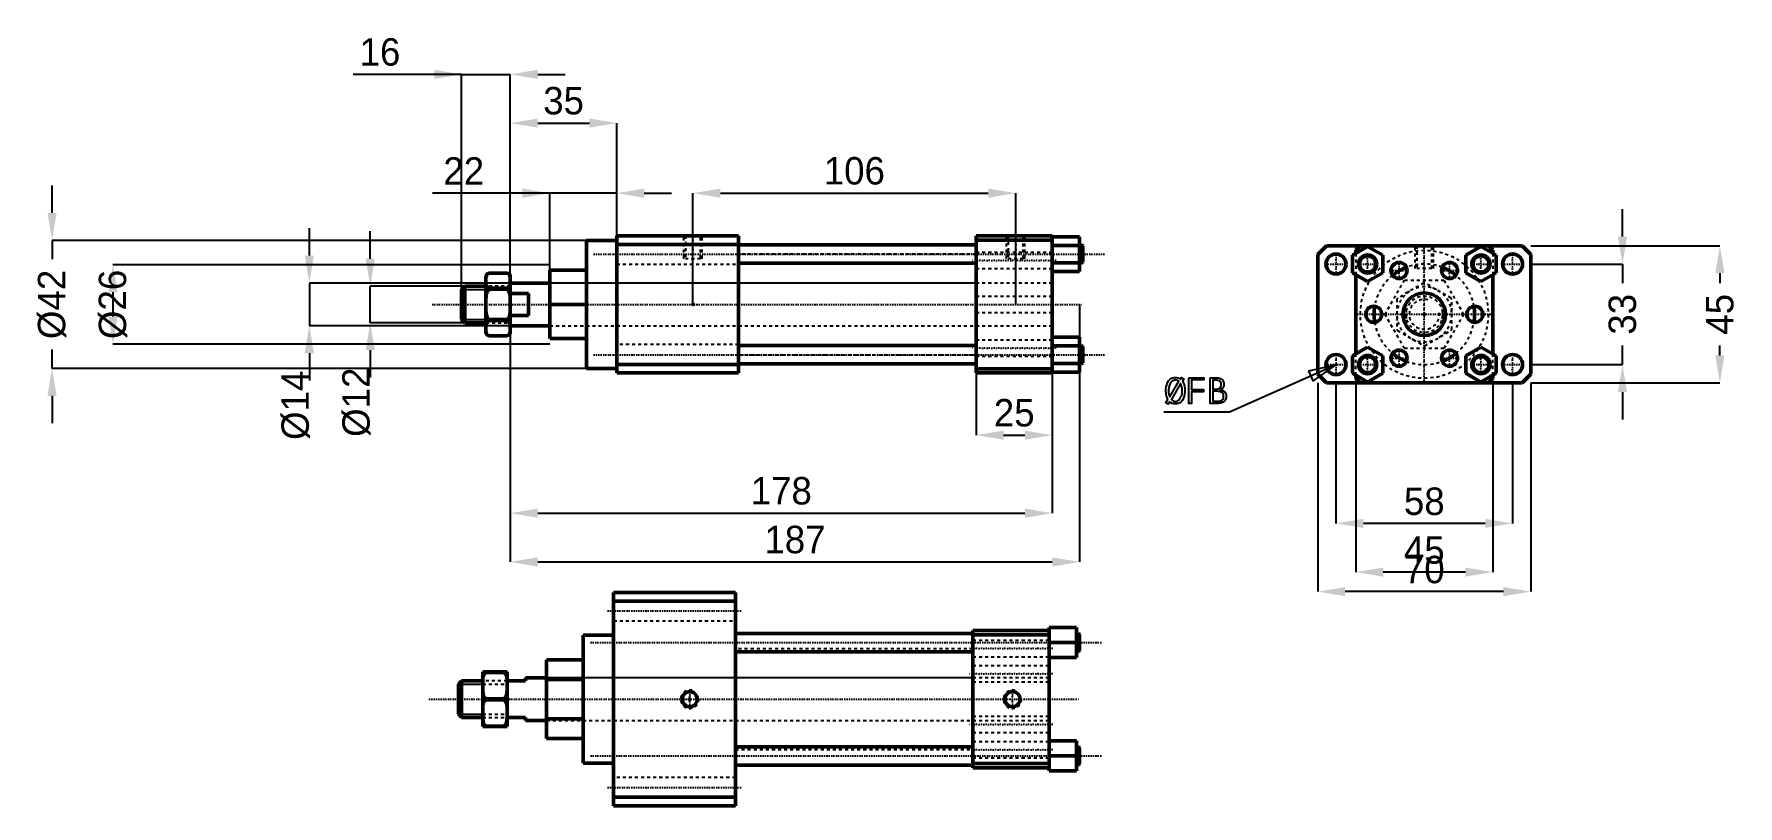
# Model space of a CAD drawing. Header units: millimetres. Extents: x -169 to 390, y -165 to 89.
import ezdxf

# ---------------------------------------------------------------- set-up
doc = ezdxf.new("R2010")
doc.units = ezdxf.units.MM
doc.linetypes.add('Center', pattern=[1.5, 0.45, -0.5, 0.05, -0.5])
doc.linetypes.add('Dashed', pattern=[2, 1, -1])
for name, color, linetype, lineweight in [('2d ConnectionPoints', 7, 'Continuous', 50), ('AM_0', 7, 'Continuous', 50), ('AM_4', 3, 'Continuous', 25), ('AM_5', 3, 'Continuous', 25), ('AM_7', 7, 'Center', 25), ('AM_9', 6, 'Dashed', 25)]:
    doc.layers.add(name, color=color, linetype=linetype, lineweight=lineweight)
doc.dimstyles.new('ISO-25', dxfattribs={"dimtxt": 2.5, "dimasz": 2.5, "dimexe": 1.25, "dimexo": 0.625, "dimtad": 1, "dimtxsty": 'Standard', "dimcen": 2.5, "dimadec": 0, "dimazin": 0, "dimtfac": 1, "dimtmove": 0, "dimatfit": 3, "dimfxl": 0, "dimarcsym": 0})

# ---------------------------------------------------------------- blocks, each defined once
blk = doc.blocks.new('1_SEG160AME5C32RCM12125_0_in_SEG160_A_ME5_C_32_50_RC_0')
at = {"layer": 'AM_0'}
for p, q in [((-21, -9.01), (-21, 9.01)), ((-14.28, 10.29), (-19.72, 10.29)), ((-14.28, 10.29), (-19.72, 10.29)), ((-13, -9.01), (-13, 9.01)), ((-19.72, 5.3), (-14.28, 5.3)), ((-14.28, 4.99), (-19.72, 4.99)), ((-19.72, -4.99), (-14.28, -4.99)), ((-14.28, -5.3), (-19.72, -5.3)), ((-19.72, -10.29), (-14.28, -10.29)), ((-19.72, -10.29), (-14.28, -10.29))]:
    blk.add_line(p, q, dxfattribs=at)
for points in [[(-21, 8.03), (-20.99, 8.69), (-20.93, 9.22), (-20.84, 9.51), (-20.68, 9.8), (-20.5, 10), (-20.38, 10.09), (-20.23, 10.18), (-20.02, 10.25), (-19.77, 10.29), (-19.72, 10.29)], [(-19.72, 5.3), (-19.94, 5.32), (-20.13, 5.37), (-20.27, 5.43), (-20.39, 5.5), (-20.56, 5.64), (-20.69, 5.79), (-20.81, 6.02), (-20.9, 6.25), (-20.98, 6.72), (-21, 7.14), (-21, 7.56)], [(-14.28, 10.29), (-14.06, 10.27), (-13.87, 10.22), (-13.73, 10.16), (-13.61, 10.09), (-13.44, 9.95), (-13.31, 9.8), (-13.19, 9.57), (-13.1, 9.34), (-13.02, 8.87), (-13, 8.45), (-13, 8.03)], [(-13, 7.56), (-13.01, 6.9), (-13.07, 6.37), (-13.16, 6.07), (-13.32, 5.79), (-13.5, 5.59), (-13.62, 5.49), (-13.77, 5.41), (-13.98, 5.34), (-14.23, 5.3), (-14.28, 5.3)], [(-21, 0.47), (-20.99, 1.52), (-20.95, 2.56), (-20.88, 3.2), (-20.74, 3.83), (-20.54, 4.34), (-20.4, 4.58), (-20.21, 4.79), (-20, 4.93), (-19.75, 4.99), (-19.72, 4.99)], [(-14.28, 4.99), (-14.12, 4.97), (-13.92, 4.89), (-13.67, 4.67), (-13.51, 4.44), (-13.38, 4.18), (-13.26, 3.84), (-13.17, 3.5), (-13.07, 2.77), (-13.01, 1.62), (-13, 0.47)], [(-19.72, -4.99), (-19.88, -4.97), (-20.08, -4.89), (-20.33, -4.67), (-20.49, -4.44), (-20.62, -4.18), (-20.74, -3.84), (-20.83, -3.5), (-20.93, -2.77), (-20.99, -1.62), (-21, -0.47)], [(-21, -7.56), (-20.99, -6.9), (-20.93, -6.37), (-20.84, -6.07), (-20.68, -5.79), (-20.5, -5.59), (-20.38, -5.49), (-20.23, -5.41), (-20.02, -5.34), (-19.77, -5.3), (-19.72, -5.3)], [(-13, -0.47), (-13.01, -1.52), (-13.05, -2.56), (-13.12, -3.2), (-13.26, -3.83), (-13.46, -4.34), (-13.6, -4.58), (-13.79, -4.79), (-14, -4.93), (-14.25, -4.99), (-14.28, -4.99)], [(-14.28, -5.3), (-14.06, -5.32), (-13.87, -5.37), (-13.73, -5.43), (-13.61, -5.5), (-13.44, -5.64), (-13.31, -5.79), (-13.19, -6.02), (-13.1, -6.25), (-13.02, -6.72), (-13, -7.14), (-13, -7.56)], [(-19.72, -10.29), (-19.94, -10.27), (-20.13, -10.22), (-20.27, -10.16), (-20.39, -10.09), (-20.56, -9.95), (-20.69, -9.8), (-20.81, -9.57), (-20.9, -9.34), (-20.98, -8.87), (-21, -8.45), (-21, -8.03)], [(-13, -8.03), (-13.01, -8.69), (-13.07, -9.22), (-13.16, -9.51), (-13.32, -9.8), (-13.5, -10), (-13.62, -10.09), (-13.77, -10.18), (-13.98, -10.25), (-14.23, -10.29), (-14.28, -10.29)]]:
    blk.add_lwpolyline(points, dxfattribs=at)
for centre, start, end in [((-19.72, 9.01), 126.1503, 180), ((-19.72, 9.01), 90, 94.5356), ((-14.28, 9.01), 78.4181, 90), ((-14.28, 9.01), 360, 61.4551), ((-19.72, -9.01), 180, 241.4551), ((-19.72, -9.01), 258.4181, 270), ((-14.28, -9.01), 270, 274.5356), ((-14.28, -9.01), 306.1503, 0)]:
    blk.add_arc(centre, 1.28, start, end, dxfattribs=at)
at = {"layer": 'AM_4'}
for p, q in [((-19.72, 10.29), (-19.72, 10.29)), ((-14.28, 10.29), (-14.28, 10.29)), ((-19.72, 4.99), (-19.72, 5.3)), ((-14.28, 4.99), (-14.28, 5.3)), ((-19.72, -5.3), (-19.72, -4.99)), ((-14.28, -5.3), (-14.28, -4.99)), ((-19.72, -10.29), (-19.72, -10.29)), ((-14.28, -10.29), (-14.28, -10.29))]:
    blk.add_line(p, q, dxfattribs=at)
at = {"layer": 'AM_9'}
for p, q in [((-13, 6), (-21, 6)), ((-21, -6), (-13, -6))]:
    blk.add_line(p, q, dxfattribs=at)
blk = doc.blocks.new('2_SEG160AME5C3250RC1M12125_0_in_SEG160_A_ME5_C_32_50_RC_0')
at = {"layer": 'AM_0'}
for p, q in [((-27.93, 6), (-29, 4.93)), ((-21, 6), (-27.93, 6)), ((-27.93, 6), (-27.93, -6)), ((0, 7), (-13, 7)), ((-29, 4.93), (-29, -4.93)), ((-7, 3.61), (-13, 3.61)), ((-7, 3.61), (-7, -3.61)), ((-29, -4.93), (-27.93, -6)), ((-7, -3.61), (-13, -3.61)), ((-27.93, -6), (-21, -6)), ((-13, -7), (0, -7))]:
    blk.add_line(p, q, dxfattribs=at)
at = {"layer": 'AM_5', "linetype": 'Dashed'}
for p, q in [((-13, 6), (-13, 4.93)), ((-21, 4.93), (-13, 4.93)), ((-21, -4.93), (-13, -4.93)), ((-13, -6), (-13, -4.93))]:
    blk.add_line(p, q, dxfattribs=at)
at = {"layer": 'AM_5'}
for p, q in [((-29, 4.93), (-21, 4.93)), ((-29, -4.93), (-21, -4.93))]:
    blk.add_line(p, q, dxfattribs=at)
at = {"layer": 'AM_7'}
blk.add_line((-38.7, 0), (174.7, 0), dxfattribs=at)
at = {"layer": 'AM_9'}
for p, q in [((-13, 6), (-21, 6)), ((165, 7), (0, 7)), ((-21, -6), (-13, -6)), ((0, -7), (165, -7))]:
    blk.add_line(p, q, dxfattribs=at)
blk = doc.blocks.new('3_SEG160AME5C3250RC2M12125_0_in_SEG160_A_ME5_C_32_50_RC_0')
at = {"layer": 'AM_0'}
for p, q in [((22, 22.5), (22, -22.5)), ((62, 22.5), (22, 22.5)), ((62, 22.5), (62, -22.5)), ((140, 22.5), (165, 22.5)), ((140, 22.5), (140, -22.5)), ((165, 22.5), (165, -22.5)), ((22, 21), (12, 21)), ((12, 21), (12, -21)), ((62, 19.67), (22, 19.67)), ((140, 19.5), (62, 19.5)), ((140, 21.09), (165, 21.09)), ((165, 22.22), (174, 22.22)), ((165, 19.36), (174, 19.36)), ((174, 22.22), (174, 10.78)), ((174.65, 19.5), (174, 19.5)), ((175, 19.15), (174.65, 19.5)), ((174.65, 19.5), (174.65, 13.5)), ((175, 19.15), (175, 13.85)), ((0, -11.21), (0, 11.21)), ((12, 11.21), (0, 11.21)), ((62, 13.5), (140, 13.5)), ((165, 13.64), (174, 13.64)), ((174, 13.5), (174.65, 13.5)), ((174.65, 13.5), (175, 13.85)), ((165, 10.78), (174, 10.78)), ((12, 0), (0, 0)), ((165, -10.78), (174, -10.78)), ((174, -10.78), (174, -22.22)), ((12, -11.21), (0, -11.21)), ((140, -13.5), (62, -13.5)), ((165, -13.64), (174, -13.64)), ((174.65, -13.5), (174, -13.5)), ((175, -13.85), (174.65, -13.5)), ((174.65, -13.5), (174.65, -19.5)), ((175, -13.85), (175, -19.15)), ((12, -21), (22, -21)), ((62, -19.67), (22, -19.67)), ((62, -19.5), (140, -19.5)), ((140, -21.09), (165, -21.09)), ((165, -19.36), (174, -19.36)), ((165, -22.22), (174, -22.22)), ((174, -19.5), (174.65, -19.5)), ((174.65, -19.5), (175, -19.15)), ((62, -22.5), (22, -22.5)), ((140, -22.5), (165, -22.5))]:
    blk.add_line(p, q, dxfattribs=at)
at = {"layer": 'AM_5', "linetype": 'Dashed'}
for p, q in [((44, 15), (44, 22.5)), ((44.54, 22.5), (44, 22.5)), ((49.46, 22.5), (50, 22.5)), ((50, 15), (50, 22.5)), ((150, 15), (150, 22.5)), ((150.54, 22.5), (150, 22.5)), ((155.46, 22.5), (156, 22.5)), ((156, 15), (156, 22.5))]:
    blk.add_line(p, q, dxfattribs=at)
at = {"layer": 'AM_7'}
for p, q in [((47, 22.88), (47, 14.62)), ((153, 22.88), (153, 14.62)), ((14.35, 16.5), (182.65, 16.5)), ((166.25, 14.38), (138.75, 14.38)), ((14.35, -16.5), (182.65, -16.5)), ((166.25, -14.38), (138.75, -14.38))]:
    blk.add_line(p, q, dxfattribs=at)
at = {"layer": 'AM_9'}
for p, q in [((44.54, 22.5), (44.54, 15)), ((49.46, 15), (49.46, 22.5)), ((150.54, 22.5), (150.54, 15)), ((155.46, 15), (155.46, 22.5)), ((62, 19.8), (22, 19.8)), ((165, 17.02), (140, 17.02)), ((22, 13.2), (62, 13.2)), ((49.46, 15), (44.54, 15)), ((140, 16.5), (62, 16.5)), ((140, 11.74), (165, 11.74)), ((155.46, 15), (150.54, 15)), ((140, 7), (0, 7)), ((165, 2.64), (140, 2.64)), ((140, -2.64), (165, -2.64)), ((0, -7), (140, -7)), ((62, -13.2), (22, -13.2)), ((62, -16.5), (140, -16.5)), ((165, -11.74), (140, -11.74)), ((22, -19.8), (62, -19.8)), ((140, -17.02), (165, -17.02))]:
    blk.add_line(p, q, dxfattribs=at)
blk = doc.blocks.new('*D4')
at = {"layer": 'AM_5', "color": 0, "lineweight": -2}
for p, q in [((-59, 15), (-59, 24)), ((-27.9265, 6), (-59, 6)), ((-59, -6), (-59, 6)), ((-27.9265, -6), (-59, -6)), ((-59, -15), (-59, -24))]:
    blk.add_line(p, q, dxfattribs=at)
at = {"layer": 'AM_5', "color": 0}
for points in [[(-60.5, 15), (-57.5, 15), (-59, 6)], [(-57.5, -15), (-60.5, -15), (-59, -6)]]:
    blk.add_solid(points, dxfattribs=at)
at = {"layer": 'Defpoints', "color": 0}
for p in [(-59, 6), (-27.9265, 6), (-27.9265, -6)]:
    blk.add_point(p, dxfattribs=at)
at = {"layer": 'AM_5', "color": 0, "insert": (-63.5, -32.1), "char_height": 9, "attachment_point": 5, "rotation": 90}
blk.add_mtext('Ø12', dxfattribs=at)
blk = doc.blocks.new('*D5')
at = {"layer": 'AM_5', "color": 0, "lineweight": -2}
for p, q in [((-79, 16), (-79, 25)), ((-13, 7), (-79, 7)), ((-79, 7), (-79, -7)), ((-13, -7), (-79, -7)), ((-79, -16), (-79, -25))]:
    blk.add_line(p, q, dxfattribs=at)
at = {"layer": 'AM_5', "color": 0}
for points in [[(-80.5, 16), (-77.5, 16), (-79, 7)], [(-77.5, -16), (-80.5, -16), (-79, -7)]]:
    blk.add_solid(points, dxfattribs=at)
at = {"layer": 'Defpoints', "color": 0}
for p in [(-13, 7), (-79, -7), (-13, -7)]:
    blk.add_point(p, dxfattribs=at)
at = {"layer": 'AM_5', "color": 0, "insert": (-83.5, -33.1), "char_height": 9, "attachment_point": 5, "rotation": 90}
blk.add_mtext('Ø14', dxfattribs=at)
blk = doc.blocks.new('*D6')
at = {"layer": 'AM_5', "color": 0, "lineweight": -2}
for p, q in [((-13, 7), (-13, 59.5)), ((-4, 59.5), (13, 59.5)), ((22, 0), (22, 59.5))]:
    blk.add_line(p, q, dxfattribs=at)
at = {"layer": 'AM_5', "color": 0}
for points in [[(-4, 61), (-4, 58), (-13, 59.5)], [(13, 58), (13, 61), (22, 59.5)]]:
    blk.add_solid(points, dxfattribs=at)
at = {"layer": 'Defpoints', "color": 0}
for p in [(22, 59.5), (-13, 7), (22, 0)]:
    blk.add_point(p, dxfattribs=at)
at = {"layer": 'AM_5', "color": 0, "insert": (4.5, 66.79), "char_height": 9, "attachment_point": 5}
blk.add_mtext('35', dxfattribs=at)
blk = doc.blocks.new('*D7')
at = {"layer": 'AM_5', "color": 0, "lineweight": -2}
for p, q in [((0, 13), (-143.5, 13)), ((-143.5, 4), (-143.5, -4)), ((0, -13), (-143.5, -13))]:
    blk.add_line(p, q, dxfattribs=at)
at = {"layer": 'AM_5', "color": 0}
for points in [[(-142, 4), (-145, 4), (-143.5, 13)], [(-145, -4), (-142, -4), (-143.5, -13)]]:
    blk.add_solid(points, dxfattribs=at)
at = {"layer": 'Defpoints', "color": 0}
for p in [(0, 13), (-143.5, -13), (0, -13)]:
    blk.add_point(p, dxfattribs=at)
at = {"layer": 'AM_5', "color": 0, "insert": (-143.5, 0), "char_height": 9, "attachment_point": 5, "rotation": 90}
blk.add_mtext('Ø26', dxfattribs=at)
blk = doc.blocks.new('*D8')
at = {"layer": 'AM_5', "color": 0, "lineweight": -2}
for p, q in [((-163.5, 30), (-163.5, 39)), ((22, 21), (-163.5, 21)), ((-163.5, 21), (-163.5, 14.8)), ((-163.5, -21), (-163.5, -14.8)), ((22, -21), (-163.5, -21)), ((-163.5, -30), (-163.5, -39))]:
    blk.add_line(p, q, dxfattribs=at)
at = {"layer": 'AM_5', "color": 0}
for points in [[(-165, 30), (-162, 30), (-163.5, 21)], [(-162, -30), (-165, -30), (-163.5, -21)]]:
    blk.add_solid(points, dxfattribs=at)
at = {"layer": 'Defpoints', "color": 0}
for p in [(22, 21), (-163.5, -21), (22, -21)]:
    blk.add_point(p, dxfattribs=at)
at = {"layer": 'AM_5', "color": 0, "insert": (-163.5, 0), "char_height": 9, "attachment_point": 5, "rotation": 90}
blk.add_mtext('Ø42', dxfattribs=at)
blk = doc.blocks.new('*D9')
at = {"layer": 'AM_5', "color": 0, "lineweight": -2}
for p, q in [((-29, 75.5), (-64.58, 75.5)), ((-38, 75.5), (-47, 75.5)), ((-29, 0), (-29, 75.5)), ((-29, 75.5), (-13, 75.5)), ((-13, 7), (-13, 75.5)), ((-4, 75.5), (5, 75.5))]:
    blk.add_line(p, q, dxfattribs=at)
at = {"layer": 'AM_5', "color": 0}
for points in [[(-38, 74), (-38, 77), (-29, 75.5)], [(-4, 77), (-4, 74), (-13, 75.5)]]:
    blk.add_solid(points, dxfattribs=at)
at = {"layer": 'Defpoints', "color": 0}
for p in [(-13, 75.5), (-13, 7), (-29, 0)]:
    blk.add_point(p, dxfattribs=at)
at = {"layer": 'AM_5', "color": 0, "insert": (-55.79, 82.79), "char_height": 9, "attachment_point": 5}
blk.add_mtext('16', dxfattribs=at)
blk = doc.blocks.new('*D10')
at = {"layer": 'AM_5', "color": 0, "lineweight": -2}
for p, q in [((0, 36.5), (-38.6, 36.5)), ((-9, 36.5), (-18, 36.5)), ((0, 0), (0, 36.5)), ((22, 36.5), (0, 36.5)), ((22, 0), (22, 36.5)), ((31, 36.5), (40, 36.5))]:
    blk.add_line(p, q, dxfattribs=at)
at = {"layer": 'AM_5', "color": 0}
for points in [[(-9, 35), (-9, 38), (0, 36.5)], [(31, 38), (31, 35), (22, 36.5)]]:
    blk.add_solid(points, dxfattribs=at)
at = {"layer": 'Defpoints', "color": 0}
for p in [(0, 36.5), (0, 0), (22, 0)]:
    blk.add_point(p, dxfattribs=at)
at = {"layer": 'AM_5', "color": 0, "insert": (-28.3, 43.79), "char_height": 9, "attachment_point": 5}
blk.add_mtext('22', dxfattribs=at)
blk = doc.blocks.new('*D11')
at = {"layer": 'AM_5', "color": 0, "lineweight": -2}
for p, q in [((47, 0), (47, 36.5)), ((56, 36.5), (144, 36.5)), ((153, 0), (153, 36.5))]:
    blk.add_line(p, q, dxfattribs=at)
at = {"layer": 'AM_5', "color": 0}
for points in [[(56, 38), (56, 35), (47, 36.5)], [(144, 35), (144, 38), (153, 36.5)]]:
    blk.add_solid(points, dxfattribs=at)
at = {"layer": 'Defpoints', "color": 0}
for p in [(153, 36.5), (47, 0), (153, 0)]:
    blk.add_point(p, dxfattribs=at)
at = {"layer": 'AM_5', "color": 0, "insert": (100, 43.79), "char_height": 9, "attachment_point": 5}
blk.add_mtext('106', dxfattribs=at)
blk = doc.blocks.new('*D12')
at = {"layer": 'AM_5', "color": 0, "lineweight": -2}
for p, q in [((-13, 7), (-13, -68.5)), ((165, 0), (165, -68.5)), ((-4, -68.5), (156, -68.5))]:
    blk.add_line(p, q, dxfattribs=at)
at = {"layer": 'AM_5', "color": 0}
for points in [[(-4, -67), (-4, -70), (-13, -68.5)], [(156, -70), (156, -67), (165, -68.5)]]:
    blk.add_solid(points, dxfattribs=at)
at = {"layer": 'Defpoints', "color": 0}
for p in [(-13, 7), (165, 0), (165, -68.5)]:
    blk.add_point(p, dxfattribs=at)
at = {"layer": 'AM_5', "color": 0, "insert": (76, -61.21), "char_height": 9, "attachment_point": 5}
blk.add_mtext('178', dxfattribs=at)
blk = doc.blocks.new('*D13')
at = {"layer": 'AM_5', "color": 0, "lineweight": -2}
for p, q in [((-13, 7), (-13, -84.5)), ((174, 0), (174, -84.5)), ((-4, -84.5), (165, -84.5))]:
    blk.add_line(p, q, dxfattribs=at)
at = {"layer": 'AM_5', "color": 0}
for points in [[(-4, -83), (-4, -86), (-13, -84.5)], [(165, -86), (165, -83), (174, -84.5)]]:
    blk.add_solid(points, dxfattribs=at)
at = {"layer": 'Defpoints', "color": 0}
for p in [(-13, 7), (174, 0), (174, -84.5)]:
    blk.add_point(p, dxfattribs=at)
at = {"layer": 'AM_5', "color": 0, "insert": (80.5, -77.21), "char_height": 9, "attachment_point": 5}
blk.add_mtext('187', dxfattribs=at)
blk = doc.blocks.new('*D14')
at = {"layer": 'AM_5', "color": 0, "lineweight": -2}
for p, q in [((140, 0), (140, -42.9)), ((165, 0), (165, -42.9)), ((149, -42.9), (156, -42.9))]:
    blk.add_line(p, q, dxfattribs=at)
at = {"layer": 'AM_5', "color": 0}
for points in [[(149, -41.4), (149, -44.4), (140, -42.9)], [(156, -44.4), (156, -41.4), (165, -42.9)]]:
    blk.add_solid(points, dxfattribs=at)
at = {"layer": 'Defpoints', "color": 0}
for p in [(140, 0), (165, 0), (165, -42.9)]:
    blk.add_point(p, dxfattribs=at)
at = {"layer": 'AM_5', "color": 0, "insert": (152.5, -35.61), "char_height": 9, "attachment_point": 5}
blk.add_mtext('25', dxfattribs=at)
blk = doc.blocks.new('1_SEG160AME5C32RCM12125_0_in_SEG160_A_ME5_C_32_50_RC_4')
at = {"layer": 'AM_0'}
for p, q in [((-13, 9), (-21, 9)), ((-21, -9), (-21, 9)), ((-14.28, 8.82), (-19.72, 8.82)), ((-13, -9), (-13, 9)), ((-19.72, 0.18), (-14.28, 0.18)), ((-14.28, -0.18), (-19.72, -0.18)), ((-21, -9), (-13, -9)), ((-19.72, -8.82), (-14.28, -8.82))]:
    blk.add_line(p, q, dxfattribs=at)
for points in [[(-21, 4.91), (-20.99, 6.05), (-20.93, 6.97), (-20.84, 7.48), (-20.68, 7.98), (-20.5, 8.33), (-20.23, 8.63), (-20.02, 8.76), (-19.77, 8.82), (-19.72, 8.82)], [(-14.28, 8.82), (-14.06, 8.79), (-13.87, 8.7), (-13.61, 8.47), (-13.44, 8.23), (-13.31, 7.97), (-13.19, 7.58), (-13.1, 7.18), (-13.02, 6.36), (-13, 4.91)], [(-19.72, 0.18), (-19.94, 0.21), (-20.13, 0.3), (-20.39, 0.53), (-20.56, 0.77), (-20.69, 1.03), (-20.81, 1.42), (-20.9, 1.82), (-20.98, 2.64), (-21, 4.09)], [(-13, 4.09), (-13.01, 2.95), (-13.07, 2.03), (-13.16, 1.52), (-13.32, 1.02), (-13.5, 0.67), (-13.77, 0.37), (-13.98, 0.24), (-14.23, 0.18), (-14.28, 0.18)], [(-21, -4.09), (-20.99, -2.95), (-20.93, -2.03), (-20.84, -1.52), (-20.68, -1.02), (-20.5, -0.67), (-20.23, -0.37), (-20.02, -0.24), (-19.77, -0.18), (-19.72, -0.18)], [(-19.72, -8.82), (-19.94, -8.79), (-20.13, -8.7), (-20.39, -8.47), (-20.56, -8.23), (-20.69, -7.97), (-20.81, -7.58), (-20.9, -7.18), (-20.98, -6.36), (-21, -4.91)], [(-14.28, -0.18), (-14.06, -0.21), (-13.87, -0.3), (-13.61, -0.53), (-13.44, -0.77), (-13.31, -1.03), (-13.19, -1.42), (-13.1, -1.82), (-13.02, -2.64), (-13, -4.09)], [(-13, -4.91), (-13.01, -6.05), (-13.07, -6.97), (-13.16, -7.48), (-13.32, -7.98), (-13.5, -8.33), (-13.77, -8.63), (-13.98, -8.76), (-14.23, -8.82), (-14.28, -8.82)]]:
    blk.add_lwpolyline(points, dxfattribs=at)
at = {"layer": 'AM_4'}
for p, q in [((-19.72, 8.82), (-19.72, 9)), ((-14.28, 8.82), (-14.28, 9)), ((-19.72, -0.18), (-19.72, 0.18)), ((-14.28, -0.18), (-14.28, 0.18)), ((-19.72, -9), (-19.72, -8.82)), ((-14.28, -9), (-14.28, -8.82))]:
    blk.add_line(p, q, dxfattribs=at)
at = {"layer": 'AM_9'}
for p, q in [((-13, 6), (-21, 6)), ((-21, -6), (-13, -6))]:
    blk.add_line(p, q, dxfattribs=at)
blk = doc.blocks.new('2_SEG160AME5C3250RC1M12125_0_in_SEG160_A_ME5_C_32_50_RC_4')
at = {"layer": 'AM_0'}
for p, q in [((-27.9265, 6), (-29, 4.9265)), ((-21, 6), (-27.9265, 6)), ((-27.9265, 6), (-27.9265, -6)), ((-7, 6), (-13, 6)), ((0, 7), (-7, 7)), ((-7, 7), (-7, 6)), ((-29, 4.9265), (-29, -4.9265)), ((-29, -4.9265), (-27.9265, -6)), ((-27.9265, -6), (-21, -6)), ((-7, -6), (-13, -6)), ((-7, -6), (-7, -7)), ((-7, -7), (0, -7))]:
    blk.add_line(p, q, dxfattribs=at)
at = {"layer": 'AM_5', "linetype": 'Dashed'}
for p, q in [((-13, 6), (-13, 4.9265)), ((-21, 4.9265), (-13, 4.9265)), ((-21, -4.9265), (-13, -4.9265)), ((-13, -6), (-13, -4.9265))]:
    blk.add_line(p, q, dxfattribs=at)
at = {"layer": 'AM_5'}
for p, q in [((-29, 4.9265), (-21, 4.9265)), ((-29, -4.9265), (-21, -4.9265))]:
    blk.add_line(p, q, dxfattribs=at)
at = {"layer": 'AM_7'}
blk.add_line((-38.7, 0), (174.7, 0), dxfattribs=at)
at = {"layer": 'AM_9'}
for p, q in [((-13, 6), (-21, 6)), ((165, 7), (0, 7)), ((-21, -6), (-13, -6)), ((0, -7), (165, -7))]:
    blk.add_line(p, q, dxfattribs=at)
blk = doc.blocks.new('3_SEG160AME5C3250RC2M12125_0_in_SEG160_A_ME5_C_32_50_RC_4')
at = {"layer": 'AM_0'}
for p, q in [((62, 35), (22, 35)), ((22, 35), (22, -35)), ((62, 35), (62, -35)), ((62, 32.17), (22, 32.17)), ((140, 22.5), (165, 22.5)), ((140, 22.5), (140, -22.5)), ((165, 23.55), (165, -23.55)), ((165, 23.55), (174, 23.55)), ((174, 23.55), (174, 13.65)), ((12, 21), (12, -21)), ((22, 21), (12, 21)), ((140, 21.6), (62, 21.6)), ((140, 21.09), (165, 21.09)), ((165, 18.6), (174, 18.6)), ((174.65, 21.6), (174, 21.6)), ((175, 21.25), (174.65, 21.6)), ((174.65, 21.6), (174.65, 15.6)), ((175, 21.25), (175, 15.95)), ((12, 12.94), (0, 12.94)), ((0, -12.94), (0, 12.94)), ((62, 15.6), (140, 15.6)), ((165, 13.65), (174, 13.65)), ((174, 15.6), (174.65, 15.6)), ((174.65, 15.6), (175, 15.95)), ((12, 6.47), (0, 6.47)), ((12, -6.47), (0, -6.47)), ((12, -12.94), (0, -12.94)), ((140, -15.6), (62, -15.6)), ((165, -13.65), (174, -13.65)), ((174, -13.65), (174, -23.55)), ((174.65, -15.6), (174, -15.6)), ((174.65, -15.6), (174.65, -21.6)), ((175, -15.95), (174.65, -15.6)), ((175, -15.95), (175, -21.25)), ((12, -21), (22, -21)), ((62, -21.6), (140, -21.6)), ((140, -21.09), (165, -21.09)), ((165, -18.6), (174, -18.6)), ((174, -21.6), (174.65, -21.6)), ((174.65, -21.6), (175, -21.25)), ((140, -22.5), (165, -22.5)), ((165, -23.55), (174, -23.55)), ((62, -32.17), (22, -32.17)), ((62, -35), (22, -35))]:
    blk.add_line(p, q, dxfattribs=at)
for centre in [(47, 0), (153, 0)]:
    blk.add_circle(centre, 2.46, dxfattribs=at)
at = {"layer": 'AM_5', "linetype": 'Dashed'}
for centre in [(47, 0), (153, 0)]:
    blk.add_arc(centre, 3, 75, 15, dxfattribs=at)
at = {"layer": 'AM_7'}
for p, q in [((20, 29), (64, 29)), ((14.35, 18.6), (182.65, 18.6)), ((166.25, 16.6), (138.75, 16.6)), ((166.25, 8.3), (138.75, 8.3)), ((47, -2.58), (47, 2.58)), ((153, -2.58), (153, 2.58)), ((166.25, -8.3), (138.75, -8.3)), ((166.25, -16.6), (138.75, -16.6)), ((14.35, -18.6), (182.65, -18.6)), ((20, -29), (64, -29))]:
    blk.add_line(p, q, dxfattribs=at)
at = {"layer": 'AM_9'}
for p, q in [((62, 32.3), (22, 32.3)), ((22, 25.7), (62, 25.7)), ((165, 19.24), (140, 19.24)), ((140, 16.5), (62, 16.5)), ((140, 13.96), (165, 13.96)), ((140, 7), (0, 7)), ((165, 10.94), (140, 10.94)), ((140, 5.66), (165, 5.66)), ((0, -7), (140, -7)), ((165, -5.66), (140, -5.66)), ((140, -10.94), (165, -10.94)), ((62, -16.5), (140, -16.5)), ((165, -13.96), (140, -13.96)), ((140, -19.24), (165, -19.24)), ((62, -25.7), (22, -25.7)), ((22, -32.3), (62, -32.3))]:
    blk.add_line(p, q, dxfattribs=at)
blk = doc.blocks.new('1_SEG160AME5C32RCM12125_0_in_SEG160_A_ME5_C_32_50_RC_2')
at = {"layer": 'AM_9'}
for p, q in [((-0.18, 10.29), (-8.82, 5.3)), ((8.82, 5.3), (0.18, 10.29)), ((-9, 4.99), (-9, -4.99)), ((9, -4.99), (9, 4.99)), ((-8.82, -5.3), (-0.18, -10.29)), ((0.18, -10.29), (8.82, -5.3))]:
    blk.add_line(p, q, dxfattribs=at)
blk.add_circle((0, 0), 6, dxfattribs=at)
for radius, start, end in [(9.01, 122.9944, 177.0056), (9.01, 62.9944, 117.0056), (10.29, 89.0213, 90.9787), (9.01, 2.9944, 57.0056), (10.29, 149.0213, 150.9787), (10.29, 29.0213, 30.9787), (9.01, 182.9944, 237.0056), (10.29, 209.0213, 210.9787), (9.01, 302.9944, 357.0056), (10.29, 329.0213, 330.9787), (9.01, 242.9944, 297.0056), (10.29, 269.0213, 270.9787)]:
    blk.add_arc((0, 0), radius, start, end, dxfattribs=at)
blk = doc.blocks.new('2_SEG160AME5C3250RC1M12125_0_in_SEG160_A_ME5_C_32_50_RC_2')
at = {"layer": 'AM_0'}
blk.add_circle((0, 0), 7, dxfattribs=at)
at = {"layer": 'AM_5', "linetype": 'Dashed'}
blk.add_arc((0, 0), 4.93, 75, 15, dxfattribs=at)
at = {"layer": 'AM_9'}
for p, q in [((-6, 3.61), (-6, -3.61)), ((6, -3.61), (6, 3.61))]:
    blk.add_line(p, q, dxfattribs=at)
blk.add_circle((0, 0), 6, dxfattribs=at)
blk = doc.blocks.new('3_SEG160AME5C3250RC2M12125_0_in_SEG160_A_ME5_C_32_50_RC_2')
at = {"layer": 'AM_0'}
for p, q in [((-32.17, 22.5), (-35, 19.67)), ((32.17, 22.5), (-32.17, 22.5)), ((-21.09, 22.5), (-22.5, 21.09)), ((22.5, 21.09), (21.09, 22.5)), ((35, 19.67), (32.17, 22.5)), ((-35, 19.67), (-35, -19.67)), ((-18.6, 22.22), (-23.55, 19.36)), ((-23.55, 19.36), (-23.55, 13.64)), ((-22.5, 21.09), (-22.5, 19.96)), ((-13.65, 19.36), (-18.6, 22.22)), ((-13.65, 13.64), (-13.65, 19.36)), ((18.6, 22.22), (13.65, 19.36)), ((13.65, 19.36), (13.65, 13.64)), ((23.55, 19.36), (18.6, 22.22)), ((22.5, 21.09), (22.5, 19.96)), ((23.55, 13.64), (23.55, 19.36)), ((35, -19.67), (35, 19.67)), ((-23.55, 13.64), (-18.6, 10.78)), ((-22.5, 13.04), (-22.5, -13.04)), ((-18.6, 10.78), (-13.65, 13.64)), ((13.65, 13.64), (18.6, 10.78)), ((18.6, 10.78), (23.55, 13.64)), ((22.5, -13.04), (22.5, 13.04)), ((-18.6, -10.78), (-23.55, -13.64)), ((-13.65, -13.64), (-18.6, -10.78)), ((18.6, -10.78), (13.65, -13.64)), ((23.55, -13.64), (18.6, -10.78)), ((-23.55, -13.64), (-23.55, -19.36)), ((-13.65, -19.36), (-13.65, -13.64)), ((13.65, -13.64), (13.65, -19.36)), ((23.55, -19.36), (23.55, -13.64)), ((-35, -19.67), (-32.17, -22.5)), ((-23.55, -19.36), (-18.6, -22.22)), ((-22.5, -21.09), (-22.5, -19.96)), ((-22.5, -21.09), (-21.09, -22.5)), ((-18.6, -22.22), (-13.65, -19.36)), ((13.65, -19.36), (18.6, -22.22)), ((18.6, -22.22), (23.55, -19.36)), ((21.09, -22.5), (22.5, -21.09)), ((22.5, -21.09), (22.5, -19.96)), ((32.17, -22.5), (35, -19.67)), ((-32.17, -22.5), (32.17, -22.5))]:
    blk.add_line(p, q, dxfattribs=at)
for centre, radius in [((-29, 16.5), 3.3), ((-18.6, 16.5), 3), ((-18.6, 16.5), 2.65), ((-8.3, 14.38), 2.64), ((8.3, 14.38), 2.64), ((18.6, 16.5), 3), ((18.6, 16.5), 2.65), ((29, 16.5), 3.3), ((-16.6, 0), 2.64), ((16.6, 0), 2.64), ((-29, -16.5), 3.3), ((-18.6, -16.5), 3), ((-18.6, -16.5), 2.65), ((-8.3, -14.38), 2.64), ((8.3, -14.38), 2.64), ((18.6, -16.5), 3), ((18.6, -16.5), 2.65), ((29, -16.5), 3.3)]:
    blk.add_circle(centre, radius, dxfattribs=at)
for start, end in [(110.8572, 129.1428), (50.8572, 69.1428), (170.8572, 189.1428), (350.8572, 9.1428), (230.8572, 249.1428), (290.8572, 309.1428)]:
    blk.add_arc((0, 0), 16.5, start, end, dxfattribs=at)
at = {"layer": 'AM_5', "linetype": 'Dashed'}
for p, q in [((-3, 15), (-3, 22.5)), ((-2.46, 22.5), (-3, 22.5)), ((2.46, 22.5), (3, 22.5)), ((3, 15), (3, 22.5))]:
    blk.add_line(p, q, dxfattribs=at)
at = {"layer": 'AM_7'}
for p, q in [((0, -22.05), (0, 22.88)), ((-29, 13.04), (-29, 19.96)), ((-18.6, 13.35), (-18.6, 19.65)), ((-8.3, 11.6), (-8.3, 17.15)), ((8.3, 11.6), (8.3, 17.15)), ((18.6, 13.35), (18.6, 19.65)), ((29, 13.04), (29, 19.96)), ((-32.47, 16.5), (-25.54, 16.5)), ((-21.75, 16.5), (-15.45, 16.5)), ((-11.07, 14.38), (-5.53, 14.38)), ((5.53, 14.38), (11.07, 14.38)), ((15.45, 16.5), (21.75, 16.5)), ((25.54, 16.5), (32.47, 16.5)), ((-22.05, 0), (22.05, 0)), ((-16.6, -2.77), (-16.6, 2.77)), ((16.6, -2.77), (16.6, 2.77)), ((-32.47, -16.5), (-25.54, -16.5)), ((-29, -19.96), (-29, -13.04)), ((-21.75, -16.5), (-15.45, -16.5)), ((-18.6, -19.65), (-18.6, -13.35)), ((-11.07, -14.38), (-5.53, -14.38)), ((-8.3, -17.15), (-8.3, -11.6)), ((5.53, -14.38), (11.07, -14.38)), ((8.3, -17.15), (8.3, -11.6)), ((15.45, -16.5), (21.75, -16.5)), ((18.6, -19.65), (18.6, -13.35)), ((25.54, -16.5), (32.47, -16.5)), ((29, -19.96), (29, -13.04))]:
    blk.add_line(p, q, dxfattribs=at)
at = {"layer": 'AM_9'}
for p, q in [((-2.46, 22.5), (-2.46, 15)), ((2.46, 15), (2.46, 22.5)), ((-22.5, 19.96), (-22.5, 13.04)), ((22.5, 19.96), (22.5, 13.04)), ((-12.94, 0), (-6.47, 11.21)), ((-6.47, 11.21), (6.47, 11.21)), ((2.46, 15), (-2.46, 15)), ((6.47, 11.21), (12.94, 0)), ((-6.47, -11.21), (-12.94, 0)), ((12.94, 0), (6.47, -11.21)), ((-22.5, -19.96), (-22.5, -13.04)), ((6.47, -11.21), (-6.47, -11.21)), ((22.5, -19.96), (22.5, -13.04))]:
    blk.add_line(p, q, dxfattribs=at)
blk.add_circle((0, 0), 21, dxfattribs=at)
for start, end in [(129.1428, 170.8572), (69.1428, 110.8572), (9.1428, 50.8572), (189.1428, 230.8572), (309.1428, 350.8572), (249.1428, 290.8572)]:
    blk.add_arc((0, 0), 16.5, start, end, dxfattribs=at)
blk = doc.blocks.new('*D28')
at = {"layer": 'AM_5', "color": 0, "lineweight": -2}
for p, q in [((264.69, -25.75), (264.69, -87.85)), ((309.69, -25.75), (309.69, -87.85)), ((300.69, -87.85), (273.69, -87.85))]:
    blk.add_line(p, q, dxfattribs=at)
at = {"layer": 'AM_5', "color": 0}
for points in [[(273.69, -86.35), (273.69, -89.35), (264.69, -87.85)], [(300.69, -89.35), (300.69, -86.35), (309.69, -87.85)]]:
    blk.add_solid(points, dxfattribs=at)
at = {"layer": 'Defpoints', "color": 0}
for p in [(264.69, -25.75), (309.69, -25.75), (264.69, -87.85)]:
    blk.add_point(p, dxfattribs=at)
at = {"layer": 'AM_5', "color": 0, "insert": (287.19, -80.65), "char_height": 9, "attachment_point": 5}
blk.add_mtext('45', dxfattribs=at)
blk = doc.blocks.new('*D29')
at = {"layer": 'AM_5', "color": 0, "lineweight": -2}
for p, q in [((252.19, -25.75), (252.19, -94.25)), ((322.19, -25.75), (322.19, -94.25)), ((313.19, -94.25), (261.19, -94.25))]:
    blk.add_line(p, q, dxfattribs=at)
at = {"layer": 'AM_5', "color": 0}
for points in [[(261.19, -92.75), (261.19, -95.75), (252.19, -94.25)], [(313.19, -95.75), (313.19, -92.75), (322.19, -94.25)]]:
    blk.add_solid(points, dxfattribs=at)
at = {"layer": 'Defpoints', "color": 0}
for p in [(252.19, -25.75), (322.19, -25.75), (252.19, -94.25)]:
    blk.add_point(p, dxfattribs=at)
at = {"layer": 'AM_5', "color": 0, "insert": (287.19, -87.05), "char_height": 9, "attachment_point": 5}
blk.add_mtext('70', dxfattribs=at)
blk = doc.blocks.new('*D30')
at = {"layer": 'AM_5', "color": 0, "lineweight": -2}
for p, q in [((258.19, -25.75), (258.19, -71.85)), ((316.19, -25.75), (316.19, -71.85)), ((307.19, -71.85), (267.19, -71.85))]:
    blk.add_line(p, q, dxfattribs=at)
at = {"layer": 'AM_5', "color": 0}
for points in [[(267.19, -70.35), (267.19, -73.35), (258.19, -71.85)], [(307.19, -73.35), (307.19, -70.35), (316.19, -71.85)]]:
    blk.add_solid(points, dxfattribs=at)
at = {"layer": 'Defpoints', "color": 0}
for p in [(258.19, -25.75), (316.19, -25.75), (258.19, -71.85)]:
    blk.add_point(p, dxfattribs=at)
at = {"layer": 'AM_5', "color": 0, "insert": (287.19, -64.65), "char_height": 9, "attachment_point": 5}
blk.add_mtext('58', dxfattribs=at)
blk = doc.blocks.new('*D31')
at = {"layer": 'AM_5', "color": 0, "lineweight": -2}
for p, q in [((352.29, 22.25), (352.29, 31.25)), ((322.19, 13.25), (352.29, 13.25)), ((352.29, 13.25), (352.29, 6.95)), ((352.29, -19.75), (352.29, -13.45)), ((322.19, -19.75), (352.29, -19.75)), ((352.29, -28.75), (352.29, -37.75))]:
    blk.add_line(p, q, dxfattribs=at)
at = {"layer": 'AM_5', "color": 0}
for points in [[(350.79, 22.25), (353.79, 22.25), (352.29, 13.25)], [(353.79, -28.75), (350.79, -28.75), (352.29, -19.75)]]:
    blk.add_solid(points, dxfattribs=at)
at = {"layer": 'Defpoints', "color": 0}
for p in [(322.19, 13.25), (322.19, -19.75), (352.29, -19.75)]:
    blk.add_point(p, dxfattribs=at)
at = {"layer": 'AM_5', "color": 0, "insert": (352.29, -3.25), "char_height": 9, "attachment_point": 5, "rotation": 90}
blk.add_mtext('33', dxfattribs=at)
blk = doc.blocks.new('*D32')
at = {"layer": 'AM_5', "color": 0, "lineweight": -2}
for p, q in [((322.19, 19.25), (384.29, 19.25)), ((384.29, 10.25), (384.29, 6.95)), ((384.29, -16.75), (384.29, -13.45)), ((322.19, -25.75), (384.29, -25.75))]:
    blk.add_line(p, q, dxfattribs=at)
at = {"layer": 'AM_5', "color": 0}
for points in [[(385.79, 10.25), (382.79, 10.25), (384.29, 19.25)], [(382.79, -16.75), (385.79, -16.75), (384.29, -25.75)]]:
    blk.add_solid(points, dxfattribs=at)
at = {"layer": 'Defpoints', "color": 0}
for p in [(322.19, 19.25), (384.29, 19.25), (322.19, -25.75)]:
    blk.add_point(p, dxfattribs=at)
at = {"layer": 'AM_5', "color": 0, "insert": (384.29, -3.25), "char_height": 9, "attachment_point": 5, "rotation": 90}
blk.add_mtext('45', dxfattribs=at)

msp = doc.modelspace()

# ---------------------------------------------------------------- linework, layer by layer
at = {"layer": '2d ConnectionPoints'}
for p in [(-29, 0), (-13, 0), (0, 0), (0, 0), (47, 0), (47, 0), (287.194, -3.248), (287.194, -3.248), (287.194, -3.248), (287.194, -3.248), (287.194, -3.248), (287.194, -3.248), (-30.056, -129.558), (-14.056, -129.558), (-1.056, -129.558), (-1.056, -129.558), (45.944, -129.558), (45.944, -129.558)]:
    msp.add_point(p, dxfattribs=at)
at = {"layer": 'AM_5'}
for p, q in [((223.194, -35.248), (258.194, -19.748)), ((201.594, -35.248), (223.194, -35.248))]:
    msp.add_line(p, q, dxfattribs=at)
for points in [[(258.194, -19.748), (250.694, -25.038), (249.236, -21.746), (258.194, -19.748)], [(202.987, -31.155), (202.987, -31.155), (202.864, -30.913), (202.705, -30.524), (202.705, -30.524), (202.575, -30.107), (202.504, -29.813), (202.504, -29.813), (202.446, -29.509), (202.383, -29.04), (202.383, -29.04), (202.349, -28.556), (202.343, -28.225), (202.343, -28.225), (202.358, -27.725), (202.435, -27.022), (202.435, -27.022), (202.579, -26.377), (202.712, -25.978), (202.712, -25.978), (202.872, -25.609), (203.163, -25.121), (203.163, -25.121), (203.513, -24.711), (203.779, -24.481), (203.779, -24.481), (204.07, -24.289), (204.546, -24.081), (204.546, -24.081), (205.072, -23.969), (205.449, -23.948), (205.449, -23.948), (205.834, -23.971), (206.372, -24.089), (206.372, -24.089), (206.863, -24.308), (207.163, -24.51), (207.485, -23.942), (208.257, -24.387), (207.795, -25.194), (207.795, -25.194), (207.94, -25.427), (208.129, -25.809), (208.129, -25.809), (208.286, -26.229), (208.371, -26.531), (208.371, -26.531), (208.442, -26.847), (208.518, -27.345), (208.518, -27.345), (208.56, -27.87), (208.567, -28.236), (208.567, -28.236), (208.554, -28.719), (208.482, -29.409), (208.482, -29.409), (208.348, -30.06), (208.225, -30.471), (208.225, -30.471), (208.074, -30.857), (207.794, -31.375), (207.794, -31.375), (207.449, -31.821), (207.184, -32.077), (207.184, -32.077), (206.891, -32.293), (206.404, -32.526), (206.404, -32.526), (205.858, -32.652), (205.461, -32.676), (205.461, -32.676), (205.022, -32.646), (204.417, -32.486), (204.417, -32.486), (203.877, -32.19), (203.554, -31.916), (203.092, -32.711), (202.343, -32.29), (202.987, -31.155)], [(203.221, -28.312), (203.221, -28.312), (203.235, -28.743), (203.308, -29.355), (203.308, -29.355), (203.445, -29.926), (203.572, -30.284), (206.52, -25.188), (206.52, -25.188), (206.322, -25.045), (206.014, -24.89), (206.014, -24.89), (205.691, -24.806), (205.467, -24.791), (205.467, -24.791), (205.229, -24.808), (204.886, -24.902), (204.886, -24.902), (204.559, -25.075), (204.35, -25.235), (204.35, -25.235), (204.152, -25.427), (203.887, -25.77), (203.887, -25.77), (203.659, -26.177), (203.528, -26.484), (203.528, -26.484), (203.417, -26.815), (203.297, -27.343), (203.297, -27.343), (203.233, -27.912), (203.221, -28.312)], [(205.42, -31.834), (205.42, -31.834), (205.677, -31.815), (206.041, -31.715), (206.041, -31.715), (206.38, -31.529), (206.593, -31.357), (206.593, -31.357), (206.791, -31.153), (207.054, -30.796), (207.054, -30.796), (207.275, -30.379), (207.4, -30.067), (207.4, -30.067), (207.505, -29.736), (207.618, -29.215), (207.618, -29.215), (207.678, -28.665), (207.69, -28.283), (207.69, -28.283), (207.684, -28.015), (207.655, -27.626), (207.655, -27.626), (207.6, -27.253), (207.55, -27.014), (207.55, -27.014), (207.489, -26.783), (207.38, -26.456), (207.38, -26.456), (207.25, -26.154), (207.152, -25.966), (204.116, -31.202), (204.116, -31.202), (204.346, -31.43), (204.72, -31.676), (204.72, -31.676), (205.128, -31.809), (205.42, -31.834)], [(209.818, -24.065), (214.79, -24.065), (214.79, -24.791), (210.684, -24.791), (210.684, -27.938), (214.627, -27.938), (214.627, -28.663), (210.684, -28.663), (210.684, -32.548), (209.818, -32.548), (209.818, -24.065)], [(216.854, -24.065), (219.03, -24.065), (219.03, -24.065), (219.272, -24.073), (219.621, -24.115), (219.621, -24.115), (219.951, -24.192), (220.162, -24.264), (220.162, -24.264), (220.362, -24.355), (220.633, -24.531), (220.633, -24.531), (220.869, -24.756), (221.008, -24.934), (221.008, -24.934), (221.126, -25.135), (221.253, -25.482), (221.253, -25.482), (221.322, -25.884), (221.335, -26.183), (221.335, -26.183), (221.331, -26.395), (221.306, -26.681), (221.306, -26.681), (221.26, -26.93), (221.218, -27.075), (221.218, -27.075), (221.168, -27.207), (221.077, -27.384), (221.077, -27.384), (220.969, -27.536), (220.888, -27.625), (220.888, -27.625), (220.796, -27.708), (220.635, -27.833), (220.635, -27.833), (220.447, -27.959), (220.306, -28.043), (220.306, -28.043), (220.971, -28.251), (221.692, -28.769), (221.692, -28.769), (222.08, -29.535), (222.154, -30.184), (222.154, -30.184), (222.12, -30.683), (221.939, -31.31), (221.939, -31.31), (221.602, -31.79), (221.291, -32.03), (221.291, -32.03), (220.93, -32.216), (220.324, -32.418), (220.324, -32.418), (219.643, -32.527), (219.147, -32.548), (216.854, -32.548), (216.854, -24.065)], [(218.609, -27.786), (218.609, -27.786), (218.93, -27.772), (219.362, -27.702), (219.362, -27.702), (219.732, -27.571), (219.946, -27.449), (219.946, -27.449), (220.126, -27.294), (220.321, -26.982), (220.321, -26.982), (220.426, -26.576), (220.446, -26.253), (220.446, -26.253), (220.427, -25.955), (220.329, -25.58), (220.329, -25.58), (220.147, -25.295), (219.978, -25.153), (219.978, -25.153), (219.779, -25.044), (219.437, -24.925), (219.437, -24.925), (219.042, -24.861), (218.75, -24.849), (217.72, -24.849), (217.72, -27.786), (218.609, -27.786)], [(218.843, -31.799), (218.843, -31.799), (219.123, -31.795), (219.511, -31.773), (219.511, -31.773), (219.862, -31.733), (220.075, -31.697), (220.075, -31.697), (220.273, -31.645), (220.545, -31.53), (220.545, -31.53), (220.787, -31.368), (220.932, -31.234), (220.932, -31.234), (221.056, -31.076), (221.191, -30.786), (221.191, -30.786), (221.263, -30.432), (221.277, -30.161), (221.277, -30.161), (221.255, -29.818), (221.138, -29.384), (221.138, -29.384), (220.921, -29.049), (220.721, -28.88), (220.721, -28.88), (220.483, -28.747), (220.064, -28.603), (220.064, -28.603), (219.574, -28.526), (219.206, -28.511), (217.72, -28.511), (217.72, -31.799), (218.843, -31.799)]]:
    msp.add_lwpolyline(points, dxfattribs=at)

# ---------------------------------------------------------------- block references
for name, p in [('3_SEG160AME5C3250RC2M12125_0_in_SEG160_A_ME5_C_32_50_RC_0', (0, 0)), ('3_SEG160AME5C3250RC2M12125_0_in_SEG160_A_ME5_C_32_50_RC_2', (287.194, -3.248)), ('2_SEG160AME5C3250RC1M12125_0_in_SEG160_A_ME5_C_32_50_RC_0', (0, 0)), ('1_SEG160AME5C32RCM12125_0_in_SEG160_A_ME5_C_32_50_RC_0', (0, 0)), ('1_SEG160AME5C32RCM12125_0_in_SEG160_A_ME5_C_32_50_RC_2', (287.194, -3.248)), ('2_SEG160AME5C3250RC1M12125_0_in_SEG160_A_ME5_C_32_50_RC_2', (287.194, -3.248)), ('3_SEG160AME5C3250RC2M12125_0_in_SEG160_A_ME5_C_32_50_RC_4', (-1.056, -129.558)), ('2_SEG160AME5C3250RC1M12125_0_in_SEG160_A_ME5_C_32_50_RC_4', (-1.056, -129.558)), ('1_SEG160AME5C32RCM12125_0_in_SEG160_A_ME5_C_32_50_RC_4', (-1.056, -129.558))]:
    msp.add_blockref(name, p)

# ---------------------------------------------------------------- dimensions: what is measured, and where the dimension line sits
for base, p1, p2, text, picture, middle in [((-13, 75.5), (-29, 0), (-13, 7), '16', '*D9', (-55.789, 75.5)), ((22, 59.5), (-13, 7), (22, 0), '35', '*D6', (4.5, 59.5)), ((0, 36.5), (22, 0), (0, 0), '22', '*D10', (-28.3, 36.5)), ((153, 36.5), (47, 0), (153, 0), '106', '*D11', (100, 36.5)), ((165, -68.5), (-13, 7), (165, 0), '178', '*D12', (76, -68.5)), ((174, -84.5), (-13, 7), (174, 0), '187', '*D13', (80.5, -84.5)), ((165, -42.9), (140, 0), (165, 0), '25', '*D14', (152.5, -42.9)), ((252.194, -94.248), (322.194, -25.748), (252.194, -25.748), '70', '*D29', (287.194, -94.248)), ((258.194, -71.848), (316.194, -25.748), (258.194, -25.748), '58', '*D30', (287.194, -71.848)), ((264.694, -87.848), (309.694, -25.748), (264.694, -25.748), '45', '*D28', (287.194, -87.848))]:
    dim = msp.add_linear_dim(base=base, p1=p1, p2=p2, text=text, dimstyle='ISO-25', override={"dimtxt": 9, "dimasz": 9, "dimexe": 0, "dimexo": 0, "dimgap": 2.7}, dxfattribs=at)
    dim.commit()
    dim.dimension.update_dxf_attribs({"geometry": picture, "text_midpoint": middle, "dimtype": 160})
for base, p1, p2, text, picture, middle in [((-163.5, -21), (22, 21), (22, -21), 'Ø42', '*D8', (-163.5, 0)), ((352.294, -19.748), (322.194, 13.252), (322.194, -19.748), '33', '*D31', (352.294, -3.248)), ((-79, -7), (-13, 7), (-13, -7), 'Ø14', '*D5', (-83.5, -33.1)), ((-59, 6), (-27.926, -6), (-27.926, 6), 'Ø12', '*D4', (-63.5, -32.1)), ((384.294, 19.252), (322.194, -25.748), (322.194, 19.252), '45', '*D32', (384.294, -3.248)), ((-143.5, -13), (0, 13), (0, -13), 'Ø26', '*D7', (-143.5, 0))]:
    dim = msp.add_linear_dim(base=base, p1=p1, p2=p2, angle=90, text=text, dimstyle='ISO-25', override={"dimtxt": 9, "dimasz": 9, "dimexe": 0, "dimexo": 0, "dimgap": 2.7}, dxfattribs=at)
    dim.commit()
    dim.dimension.update_dxf_attribs({"geometry": picture, "text_midpoint": middle, "dimtype": 160, "text_rotation": 90})

doc.saveas('drawing.dxf')
